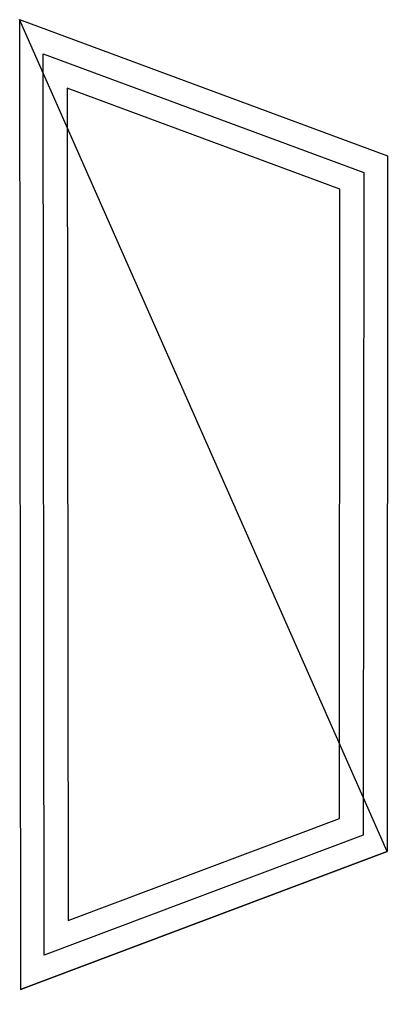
# Model space of a CAD drawing. Header units: millimetres. Extents: x 72 to 149, y -57 to 145.
import ezdxf

# ---------------------------------------------------------------- set-up
doc = ezdxf.new("R2010")
doc.units = ezdxf.units.MM
doc.layers.get('0').update_dxf_attribs({"linetype": 'CONTINUOUS'})

msp = doc.modelspace()

# ---------------------------------------------------------------- linework, layer by layer
for p, q in [((71.65, 145.33), (148.72, 116.83)), ((71.65, 145.33), (71.87, -57.45)), ((148.72, 116.83), (148.63, -28.62)), ((148.63, -28.62), (71.87, -57.45))]:
    msp.add_line(p, q)
for points in [[(148.63, -28.62), (71.65, 145.33), (71.87, -57.45)], [(143.72, 113.35), (143.63, -25.15), (76.87, -50.24), (76.66, 138.14)], [(81.67, 130.96), (81.86, -43.02), (138.63, -21.69), (138.72, 109.87)]]:
    msp.add_lwpolyline(points, close=True)

doc.saveas('drawing.dxf')
